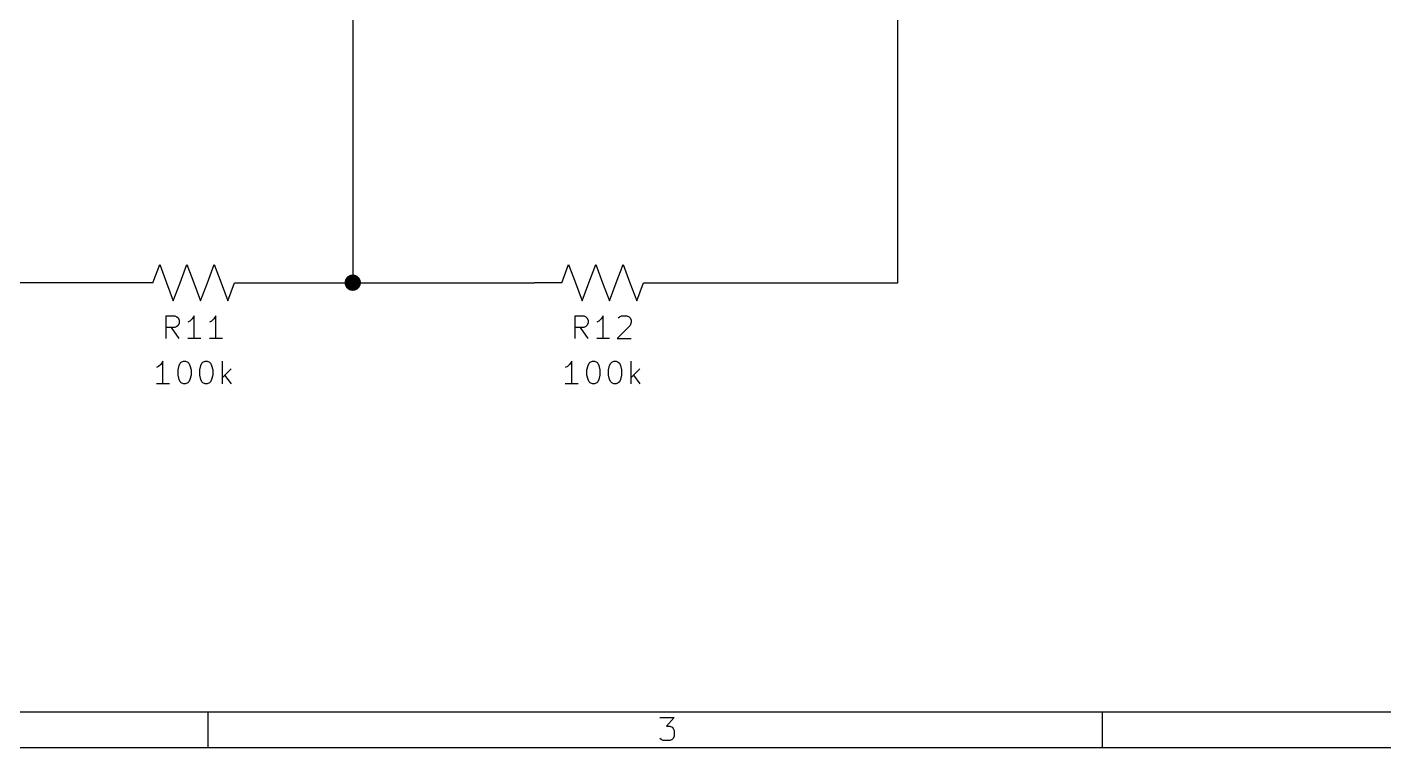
# Model space of a CAD drawing. Extents: x 0.4 to 11.3, y -7.9 to -0.4.
# Drawn here: x 3.933 to 6.92, y -7.874 to -6.287 of the extents above; entities that cross this region are included whole.
import ezdxf

# ---------------------------------------------------------------- set-up
doc = ezdxf.new("R2010")
doc.units = 0
doc.header["$MEASUREMENT"] = 0
for name, color, linetype in [('CYAN2', 4, 'CONTINUOUS'), ('GREEN3', 91, 'CONTINUOUS'), ('RED2', 1, 'CONTINUOUS')]:
    doc.layers.add(name, color=color, linetype=linetype)

msp = doc.modelspace()

# ---------------------------------------------------------------- linework, layer by layer
at = {"layer": 'CYAN2', "linetype": 'CONTINUOUS'}
for p, q in [((4.23928, -6.9728), (4.23928, -6.9228)), ((4.23928, -6.9228), (4.25833, -6.9228)), ((4.25833, -6.9228), (4.26309, -6.92519)), ((4.26309, -6.92519), (4.26548, -6.92757)), ((4.26548, -6.92757), (4.26785, -6.93233)), ((4.30119, -6.9228), (4.29643, -6.92995)), ((4.30119, -6.9728), (4.30119, -6.9228)), ((4.34881, -6.9228), (4.34405, -6.92995)), ((4.34881, -6.9728), (4.34881, -6.9228)), ((5.13928, -6.9728), (5.13928, -6.9228)), ((5.13928, -6.9228), (5.15833, -6.9228)), ((5.15833, -6.9228), (5.16309, -6.92519)), ((5.16309, -6.92519), (5.16548, -6.92757)), ((5.16548, -6.92757), (5.16785, -6.93233)), ((5.20119, -6.9228), (5.19643, -6.92995)), ((5.20119, -6.9728), (5.20119, -6.9228)), ((5.23452, -6.92757), (5.2369, -6.92519)), ((5.2369, -6.92519), (5.24167, -6.9228)), ((5.24167, -6.9228), (5.25357, -6.9228)), ((5.25357, -6.9228), (5.25833, -6.92519)), ((5.25833, -6.92519), (5.26071, -6.92757)), ((5.26071, -6.92757), (5.26309, -6.93233)), ((4.25833, -6.949), (4.23928, -6.949)), ((4.26785, -6.9728), (4.25119, -6.949)), ((4.26309, -6.94661), (4.25833, -6.949)), ((4.26548, -6.94423), (4.26309, -6.94661)), ((4.26785, -6.93947), (4.26548, -6.94423)), ((4.26785, -6.93233), (4.26785, -6.93947)), ((4.29167, -6.93471), (4.28691, -6.93709)), ((4.29643, -6.92995), (4.29167, -6.93471)), ((4.33928, -6.93471), (4.33452, -6.93709)), ((4.34405, -6.92995), (4.33928, -6.93471)), ((5.15833, -6.949), (5.13928, -6.949)), ((5.16785, -6.9728), (5.15119, -6.949)), ((5.16309, -6.94661), (5.15833, -6.949)), ((5.16548, -6.94423), (5.16309, -6.94661)), ((5.16785, -6.93947), (5.16548, -6.94423)), ((5.16785, -6.93233), (5.16785, -6.93947)), ((5.19167, -6.93471), (5.18691, -6.93709)), ((5.19643, -6.92995), (5.19167, -6.93471)), ((5.26071, -6.94423), (5.23214, -6.9728)), ((5.26309, -6.93709), (5.26071, -6.94423)), ((5.26309, -6.93233), (5.26309, -6.93709)), ((4.31548, -6.9728), (4.28691, -6.9728)), ((4.36309, -6.9728), (4.33452, -6.9728)), ((5.21548, -6.9728), (5.18691, -6.9728)), ((5.23214, -6.9728), (5.26309, -6.9728)), ((4.22262, -7.03471), (4.21786, -7.03709)), ((4.22738, -7.02995), (4.22262, -7.03471)), ((4.23214, -7.0228), (4.22738, -7.02995)), ((4.23214, -7.0728), (4.23214, -7.0228)), ((4.26548, -7.04185), (4.26785, -7.03233)), ((4.26548, -7.05376), (4.26548, -7.04185)), ((4.26785, -7.03233), (4.27024, -7.02757)), ((4.27024, -7.02757), (4.27262, -7.02519)), ((4.27262, -7.02519), (4.27738, -7.0228)), ((4.27738, -7.0228), (4.28214, -7.0228)), ((4.28214, -7.0228), (4.2869, -7.02519)), ((4.2869, -7.02519), (4.28928, -7.02757)), ((4.28928, -7.02757), (4.29167, -7.03233)), ((4.29167, -7.03233), (4.29405, -7.04185)), ((4.29405, -7.04185), (4.29405, -7.05376)), ((4.31309, -7.04185), (4.31547, -7.03233)), ((4.31309, -7.05376), (4.31309, -7.04185)), ((4.31547, -7.03233), (4.31785, -7.02757)), ((4.31785, -7.02757), (4.32024, -7.02519)), ((4.32024, -7.02519), (4.325, -7.0228)), ((4.325, -7.0228), (4.32976, -7.0228)), ((4.32976, -7.0228), (4.33452, -7.02519)), ((4.33452, -7.02519), (4.3369, -7.02757)), ((4.3369, -7.02757), (4.33928, -7.03233)), ((4.33928, -7.03233), (4.34167, -7.04185)), ((4.34167, -7.04185), (4.34167, -7.05376)), ((4.36309, -7.0728), (4.36309, -7.0228)), ((4.38214, -7.03947), (4.36309, -7.05852)), ((5.12262, -7.03471), (5.11786, -7.03709)), ((5.12738, -7.02995), (5.12262, -7.03471)), ((5.13214, -7.0228), (5.12738, -7.02995)), ((5.13214, -7.0728), (5.13214, -7.0228)), ((5.16548, -7.04185), (5.16785, -7.03233)), ((5.16548, -7.05376), (5.16548, -7.04185)), ((5.16785, -7.03233), (5.17024, -7.02757)), ((5.17024, -7.02757), (5.17262, -7.02519)), ((5.17262, -7.02519), (5.17738, -7.0228)), ((5.17738, -7.0228), (5.18214, -7.0228)), ((5.18214, -7.0228), (5.1869, -7.02519)), ((5.1869, -7.02519), (5.18928, -7.02757)), ((5.18928, -7.02757), (5.19167, -7.03233)), ((5.19167, -7.03233), (5.19405, -7.04185)), ((5.19405, -7.04185), (5.19405, -7.05376)), ((5.21309, -7.04185), (5.21547, -7.03233)), ((5.21309, -7.05376), (5.21309, -7.04185)), ((5.21547, -7.03233), (5.21785, -7.02757)), ((5.21785, -7.02757), (5.22024, -7.02519)), ((5.22024, -7.02519), (5.225, -7.0228)), ((5.225, -7.0228), (5.22976, -7.0228)), ((5.22976, -7.0228), (5.23452, -7.02519)), ((5.23452, -7.02519), (5.2369, -7.02757)), ((5.2369, -7.02757), (5.23928, -7.03233)), ((5.23928, -7.03233), (5.24167, -7.04185)), ((5.24167, -7.04185), (5.24167, -7.05376)), ((5.26309, -7.0728), (5.26309, -7.0228)), ((5.28214, -7.03947), (5.26309, -7.05852)), ((4.24643, -7.0728), (4.21786, -7.0728)), ((4.26785, -7.06328), (4.26548, -7.05376)), ((4.27024, -7.06804), (4.26785, -7.06328)), ((4.27262, -7.07043), (4.27024, -7.06804)), ((4.27738, -7.0728), (4.27262, -7.07043)), ((4.28214, -7.0728), (4.27738, -7.0728)), ((4.2869, -7.07043), (4.28214, -7.0728)), ((4.28928, -7.06804), (4.2869, -7.07043)), ((4.29167, -7.06328), (4.28928, -7.06804)), ((4.29405, -7.05376), (4.29167, -7.06328)), ((4.31547, -7.06328), (4.31309, -7.05376)), ((4.31785, -7.06804), (4.31547, -7.06328)), ((4.32024, -7.07043), (4.31785, -7.06804)), ((4.325, -7.0728), (4.32024, -7.07043)), ((4.32976, -7.0728), (4.325, -7.0728)), ((4.33452, -7.07043), (4.32976, -7.0728)), ((4.3369, -7.06804), (4.33452, -7.07043)), ((4.33928, -7.06328), (4.3369, -7.06804)), ((4.34167, -7.05376), (4.33928, -7.06328)), ((4.36785, -7.05376), (4.38214, -7.0728)), ((5.14643, -7.0728), (5.11786, -7.0728)), ((5.16785, -7.06328), (5.16548, -7.05376)), ((5.17024, -7.06804), (5.16785, -7.06328)), ((5.17262, -7.07043), (5.17024, -7.06804)), ((5.17738, -7.0728), (5.17262, -7.07043)), ((5.18214, -7.0728), (5.17738, -7.0728)), ((5.1869, -7.07043), (5.18214, -7.0728)), ((5.18928, -7.06804), (5.1869, -7.07043)), ((5.19167, -7.06328), (5.18928, -7.06804)), ((5.19405, -7.05376), (5.19167, -7.06328)), ((5.21547, -7.06328), (5.21309, -7.05376)), ((5.21785, -7.06804), (5.21547, -7.06328)), ((5.22024, -7.07043), (5.21785, -7.06804)), ((5.225, -7.0728), (5.22024, -7.07043)), ((5.22976, -7.0728), (5.225, -7.0728)), ((5.23452, -7.07043), (5.22976, -7.0728)), ((5.2369, -7.06804), (5.23452, -7.07043)), ((5.23928, -7.06328), (5.2369, -7.06804)), ((5.24167, -7.05376), (5.23928, -7.06328)), ((5.26785, -7.05376), (5.28214, -7.0728))]:
    msp.add_line(p, q, dxfattribs=at)
at = {"layer": 'GREEN3', "linetype": 'CONTINUOUS'}
for p, q in [((5.85, -6.85), (5.85, -5.35)), ((4.65, -5.45), (4.65, -6.85)), ((4.15, -6.85), (3.85, -6.85)), ((4.45, -6.85), (4.65, -6.85)), ((4.65, -6.85), (5.05, -6.85)), ((5.35, -6.85), (5.85, -6.85))]:
    msp.add_line(p, q, dxfattribs=at)
at = {"layer": 'GREEN3', "const_width": 0.018}
msp.add_lwpolyline([(4.641, -6.85, 1), (4.659, -6.85, 1)], format="xyb", close=True, dxfattribs=at)
at = {"layer": 'RED2', "linetype": 'CONTINUOUS'}
for p, q in [((4.21, -6.85), (4.225, -6.81)), ((4.225, -6.81), (4.24, -6.85)), ((4.27, -6.85), (4.285, -6.81)), ((4.285, -6.81), (4.3, -6.85)), ((4.33, -6.85), (4.345, -6.81)), ((4.345, -6.81), (4.36, -6.85)), ((5.11, -6.85), (5.125, -6.81)), ((5.125, -6.81), (5.14, -6.85)), ((5.17, -6.85), (5.185, -6.81)), ((5.185, -6.81), (5.2, -6.85)), ((5.23, -6.85), (5.245, -6.81)), ((5.245, -6.81), (5.26, -6.85)), ((4.2, -6.85), (4.15, -6.85)), ((4.21, -6.85), (4.2, -6.85)), ((4.24, -6.85), (4.255, -6.89)), ((4.255, -6.89), (4.27, -6.85)), ((4.3, -6.85), (4.315, -6.89)), ((4.315, -6.89), (4.33, -6.85)), ((4.36, -6.85), (4.375, -6.89)), ((4.375, -6.89), (4.39, -6.85)), ((4.39, -6.85), (4.4, -6.85)), ((4.4, -6.85), (4.45, -6.85)), ((5.1, -6.85), (5.05, -6.85)), ((5.11, -6.85), (5.1, -6.85)), ((5.14, -6.85), (5.155, -6.89)), ((5.155, -6.89), (5.17, -6.85)), ((5.2, -6.85), (5.215, -6.89)), ((5.215, -6.89), (5.23, -6.85)), ((5.26, -6.85), (5.275, -6.89)), ((5.275, -6.89), (5.29, -6.85)), ((5.29, -6.85), (5.3, -6.85)), ((5.3, -6.85), (5.35, -6.85)), ((11.2206, -7.79556), (0.47244, -7.79556)), ((4.33071, -7.79556), (4.33071, -7.8743)), ((5.32615, -7.80712), (5.35783, -7.80712)), ((5.35783, -7.80712), (5.34078, -7.82662)), ((6.29921, -7.79556), (6.29921, -7.8743)), ((5.32859, -7.85587), (5.32615, -7.85343)), ((5.34078, -7.82662), (5.34809, -7.82662)), ((5.34809, -7.82662), (5.35296, -7.82906)), ((5.35296, -7.82906), (5.3554, -7.83149)), ((5.3554, -7.85343), (5.35296, -7.85587)), ((5.3554, -7.83149), (5.35783, -7.83637)), ((5.35783, -7.84855), (5.3554, -7.85343)), ((5.35783, -7.83637), (5.35783, -7.84855)), ((11.2993, -7.8743), (0.3937, -7.8743)), ((5.33346, -7.8583), (5.32859, -7.85587)), ((5.34809, -7.8583), (5.33346, -7.8583)), ((5.35296, -7.85587), (5.34809, -7.8583))]:
    msp.add_line(p, q, dxfattribs=at)

doc.saveas('drawing.dxf')
